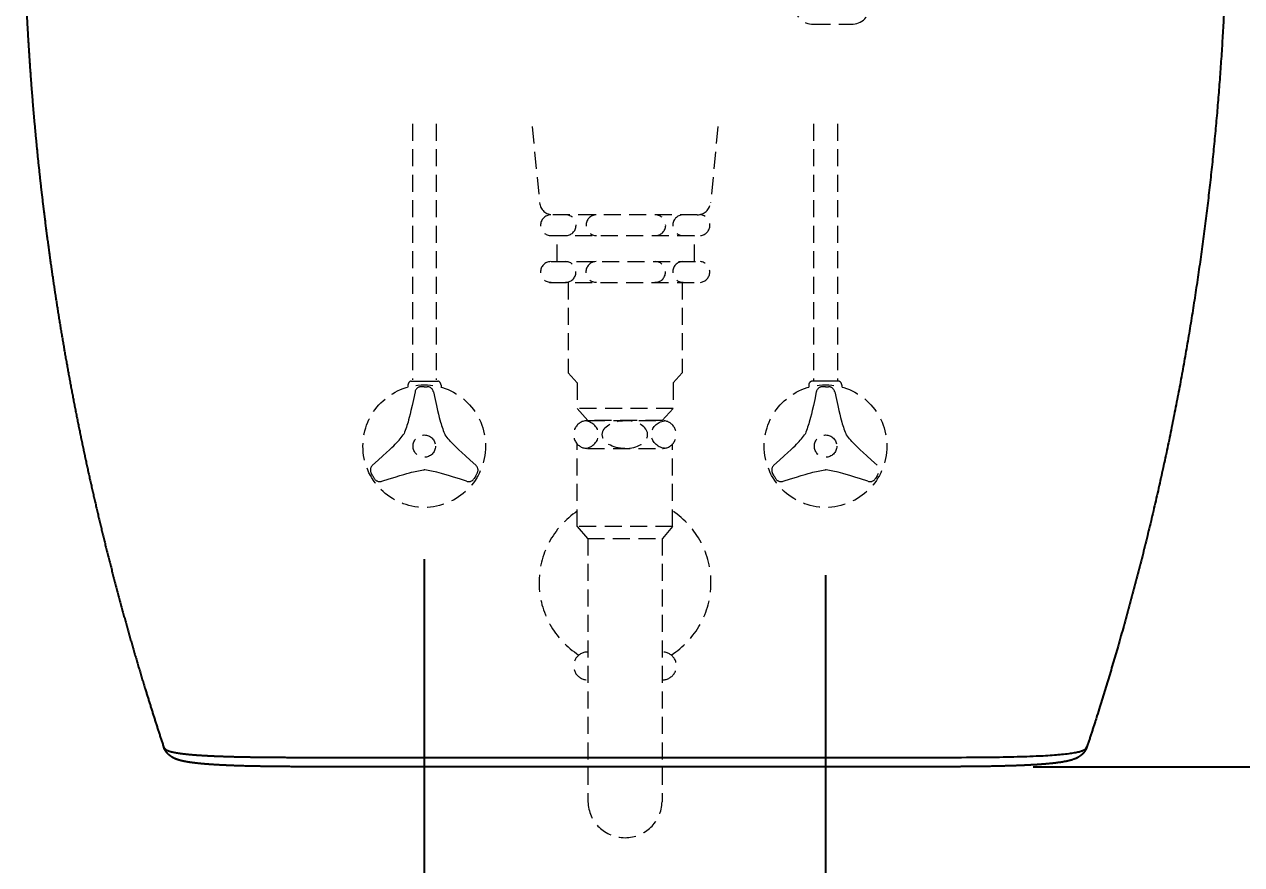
# Model space of a CAD drawing. Extents: x 66660 to 69085, y 58077 to 61507.
# Drawn here: x 67251.1 to 67706, y 59275.8 to 59589.9 of the extents above; entities that cross this region are included whole.
import ezdxf

# ---------------------------------------------------------------- set-up
doc = ezdxf.new("R2010")
doc.units = 0
doc.header["$MEASUREMENT"] = 0
doc.linetypes.add('HIDDEN', pattern=[9.525, 6.35, -3.175])
doc.layers.get('Defpoints').update_dxf_attribs({"linetype": 'CONTINUOUS'})
for name, color, linetype in [('5', 7, 'CONTINUOUS'), ('9', 7, 'CONTINUOUS'), ('Dim', 4, 'CONTINUOUS')]:
    doc.layers.add(name, color=color, linetype=linetype)
doc.layers.add('HID', color=252, linetype='HIDDEN', lineweight=15)
doc.styles.get("Standard").update_dxf_attribs({"font": 'txt.shx', "bigfont": 'ghs.shx'})
doc.dimstyles.get("Standard").update_dxf_attribs({"dimtxt": 0.18, "dimasz": 0.18, "dimexe": 0.18, "dimexo": 0.0625, "dimgap": 0.09, "dimtad": 0, "dimtih": 1, "dimtoh": 1, "dimdec": 4, "dimzin": 0, "dimdsep": 46, "dimtxsty": 'Standard', "dimcen": 0.09, "dimadec": 0, "dimazin": 0, "dimtfac": 1, "dimtdec": 4, "dimtofl": 0, "dimtmove": 0, "dimatfit": 0, "dimfxl": 0, "dimtolj": 1, "dimtzin": 0, "dimarcsym": 0})

# ---------------------------------------------------------------- blocks, each defined once
blk = doc.blocks.new('*D31')
at = {"layer": 'Defpoints', "color": 0}
for p in [(67668.03, 59677.01, 0), (67668.03, 58916.75, 0), (67908.35, 58916.75)]:
    blk.add_point(p, dxfattribs=at)
at = {"layer": 'Dim', "color": 0, "lineweight": -2}
for p, q in [((67678.03, 59677.01), (67937.15, 59677.01)), ((67908.35, 59648.21), (67908.35, 59320.88)), ((67908.35, 58945.55), (67908.35, 59272.88)), ((67678.03, 58916.75), (67937.15, 58916.75))]:
    blk.add_line(p, q, dxfattribs=at)
at = {"layer": 'Dim', "color": 0}
for points in [[(67903.55, 59648.21), (67913.15, 59648.21), (67908.35, 59677.01)], [(67903.55, 58945.55), (67913.15, 58945.55), (67908.35, 58916.75)]]:
    blk.add_solid(points, dxfattribs=at)
at = {"layer": 'Dim', "color": 0, "insert": (67908.35, 59296.88), "char_height": 28.8, "attachment_point": 5}
blk.add_mtext('\\A1;760', dxfattribs=at)
blk = doc.blocks.new('*D32')
at = {"layer": 'Defpoints', "color": 0}
for p in [(67618.12, 59677.01, 0), (67618.12, 59312.41), (67801.35, 59312.41)]:
    blk.add_point(p, dxfattribs=at)
at = {"layer": 'Dim', "color": 0, "lineweight": -2}
for p, q in [((67628.12, 59677.01), (67830.15, 59677.01)), ((67801.35, 59648.21), (67801.35, 59518.71)), ((67801.35, 59341.21), (67801.35, 59470.71)), ((67628.12, 59312.41), (67830.15, 59312.41))]:
    blk.add_line(p, q, dxfattribs=at)
at = {"layer": 'Dim', "color": 0}
for points in [[(67796.55, 59648.21), (67806.15, 59648.21), (67801.35, 59677.01)], [(67796.55, 59341.21), (67806.15, 59341.21), (67801.35, 59312.41)]]:
    blk.add_solid(points, dxfattribs=at)
at = {"layer": 'Dim', "color": 0, "insert": (67801.35, 59494.71), "char_height": 28.8, "attachment_point": 5}
blk.add_mtext('\\A1;365', dxfattribs=at)
blk = doc.blocks.new('*D33')
at = {"layer": 'Defpoints', "color": 0}
for p in [(67400.52, 59400.01, 0), (67550.5, 59393.98, 0), (67550.5, 59203.49)]:
    blk.add_point(p, dxfattribs=at)
at = {"layer": 'Dim', "color": 0, "lineweight": -2}
for p, q in [((67400.52, 59390.01), (67400.52, 59174.69)), ((67550.5, 59383.98), (67550.5, 59174.69)), ((67429.32, 59203.49), (67434.72, 59203.49)), ((67521.7, 59203.49), (67516.32, 59203.49))]:
    blk.add_line(p, q, dxfattribs=at)
at = {"layer": 'Dim', "color": 0}
for points in [[(67429.32, 59208.29), (67429.32, 59198.69), (67400.52, 59203.49)], [(67521.7, 59208.29), (67521.7, 59198.69), (67550.5, 59203.49)]]:
    blk.add_solid(points, dxfattribs=at)
at = {"layer": 'Dim', "color": 0, "insert": (67475.52, 59203.49), "char_height": 28.8, "attachment_point": 5}
blk.add_mtext('\\A1;150', dxfattribs=at)

msp = doc.modelspace()

# ---------------------------------------------------------------- linework, layer by layer
at = {"layer": '5', "color": 0, "linetype": 'Continuous'}
for points, weights, degree, knots in [([(67700.7, 59672.42, 0), (67700.74, 59659.46, 0), (67700.66, 59631.06, 0), (67700.23, 59615.62, 0), (67699.77, 59600.18, 0), (67697.92, 59569.32, 0), (67695.17, 59538.5, 0), (67691.5, 59507.78, 0), (67686.93, 59477.21, 0), (67681.46, 59446.78, 0), (67675.09, 59416.52, 0), (67667.83, 59386.46, 0), (67659.67, 59356.62, 0), (67651.8, 59330.82, 0), (67648.21, 59319.9, 0)], [1, 0.999996334671, 0.999921380797, 1, 0.999881919244, 0.999892990397, 0.999890015836, 0.999890773399, 0.999890843706, 0.999890744592, 0.999890976242, 0.999890630421, 0.9998912081, 0.999939583484, 1], 2, [0, 0, 0, 0.072374, 0.15863, 0.15863, 0.244886, 0.331272, 0.417695, 0.504018, 0.590345, 0.676679, 0.763021, 0.849371, 0.935789, 1, 1, 1]), ([(67313.01, 59314.05, 0), (67312.04, 59314.19, 0), (67311.08, 59314.37, 0), (67310.13, 59314.58, 0), (67309.28, 59314.77, 0), (67308.44, 59315.03, 0), (67307.63, 59315.35, 0), (67306.76, 59315.69, 0), (67305.95, 59316.16, 0), (67305.23, 59316.76, 0), (67304.45, 59317.41, 0), (67303.83, 59318.21, 0), (67303.39, 59319.13, 0), (67303.31, 59319.32, 0), (67303.23, 59319.5, 0), (67303.16, 59319.69, 0)], [0.999987403361, 0.999467500842, 0.999471699722, 1, 0.997927003438, 0.997927003438, 1, 0.99161155369, 0.99161155369, 1, 0.984260280388, 0.984260280388, 1, 0.999368764085, 0.999368764085, 1], 3, [0, 0, 0, 0, 0.244264, 0.244264, 0.244264, 0.463213, 0.463213, 0.463213, 0.696466, 0.696466, 0.696466, 0.949446, 0.949446, 0.949446, 1, 1, 1, 1]), ([(67648.14, 59319.71, 0), (67648.09, 59319.56, 0), (67648.02, 59319.4, 0), (67647.95, 59319.25, 0), (67647.56, 59318.36, 0), (67646.96, 59317.53, 0), (67645.38, 59316.16, 0), (67644.56, 59315.72, 0), (67643.72, 59315.37, 0), (67642.89, 59315.04, 0), (67642.03, 59314.78, 0), (67641.16, 59314.58, 0), (67640.2, 59314.37, 0), (67639.24, 59314.19, 0), (67638.27, 59314.05, 0), (67635.78, 59313.7, 0), (67633.29, 59313.44, 0), (67630.79, 59313.28, 0), (67627.48, 59313.05, 0), (67624.17, 59312.89, 0), (67620.86, 59312.78, 0), (67616.7, 59312.65, 0), (67612.54, 59312.56, 0), (67602.53, 59312.44, 0), (67596.68, 59312.41, 0), (67590.84, 59312.41, 0)], [1, 0.999573052852, 0.999573052852, 1, 1, 1, 1, 1, 1, 0.99779254604, 0.99779254604, 1, 0.999474889515, 0.999474889515, 1, 0.99951675696, 0.99951675696, 1, 0.999885354738, 0.999885354738, 1, 0.999965045904, 0.999965045904, 0.999986396962, 0.999986396962, 1], 3, [0, 0, 0, 0, 0.006478, 0.006478, 0.006478, 0.162996, 0.162996, 0.311628, 0.311628, 0.311628, 0.346399, 0.346399, 0.346399, 0.384539, 0.384539, 0.384539, 0.481998, 0.481998, 0.481998, 0.610837, 0.610837, 0.610837, 0.772692, 0.772692, 1, 1, 1, 1]), ([(67360.46, 59312.41, 0), (67354.66, 59312.41, 0), (67348.86, 59312.44, 0), (67343.06, 59312.51, 0), (67333.94, 59312.62, 0), (67326.43, 59312.86, 0), (67320.6, 59313.27, 0), (67319.23, 59313.36, 0), (67317.87, 59313.48, 0), (67315.35, 59313.73, 0), (67314.2, 59313.88, 0), (67313.06, 59314.04, 0)], [1, 0.999987934767, 0.999987934767, 1, 1, 1, 1, 0.999919824348, 0.999919824348, 0.99982185571, 0.99982051809, 0.99999598714], 3, [0, 0, 0, 0, 0.24881, 0.24881, 0.24881, 0.891566, 0.891566, 0.891566, 0.950283, 0.950283, 1, 1, 1, 1])]:
    msp.add_rational_spline(points, weights, degree=degree, knots=knots, dxfattribs=at)
for points, weights in [([(67251.07, 59615.62, 0), (67251.52, 59600.18, 0), (67252.45, 59584.76, 0)], [1, 0.999881918557, 1]), ([(67252.45, 59584.76, 0), (67253.38, 59569.32, 0), (67254.75, 59553.91, 0)], [1, 0.999892989875, 1]), ([(67254.75, 59553.91, 0), (67256.13, 59538.5, 0), (67257.96, 59523.13, 0)], [1, 0.999890015403, 1]), ([(67257.96, 59523.13, 0), (67259.8, 59507.78, 0), (67262.08, 59492.5, 0)], [1, 0.999890773019, 1]), ([(67262.08, 59492.5, 0), (67264.37, 59477.21, 0), (67267.1, 59461.99, 0)], [1, 0.999890843367, 1]), ([(67267.1, 59461.99, 0), (67269.84, 59446.78, 0), (67273.02, 59431.65, 0)], [1, 0.999890744305, 1]), ([(67273.02, 59431.65, 0), (67276.21, 59416.52, 0), (67279.84, 59401.49, 0)], [1, 0.999890976022, 1]), ([(67279.84, 59401.49, 0), (67283.47, 59386.46, 0), (67287.54, 59371.55, 0)], [1, 0.999890630224, 1]), ([(67287.54, 59371.55, 0), (67291.62, 59356.62, 0), (67296.14, 59341.82, 0)], [1, 0.999891208165, 1]), ([(67296.14, 59341.82, 0), (67299.5, 59330.8, 0), (67303.1, 59319.86, 0)], [1, 0.999939341376, 1]), ([(67313.06, 59314.04, 0), (67313.03, 59314.05, 0), (67313.01, 59314.05, 0)], [1, 0.999999505571, 1])]:
    msp.add_rational_spline(points, weights, degree=2, dxfattribs=at)
msp.add_open_spline([(67590.84, 59312.41, 0), (67475.65, 59312.41, 0), (67360.46, 59312.41, 0)], degree=2, dxfattribs=at)
at = {"layer": '9', "color": 0, "linetype": 'Continuous'}
for points, weights, knots in [([(67303.09, 59319.9, 0), (67303.11, 59319.83, 0), (67303.14, 59319.76, 0), (67303.17, 59319.69, 0), (67303.29, 59319.43, 0), (67303.47, 59319.2, 0), (67303.7, 59319.02, 0), (67304.03, 59318.77, 0), (67304.39, 59318.56, 0), (67304.79, 59318.42, 0), (67305.37, 59318.2, 0), (67305.97, 59318.03, 0), (67306.59, 59317.9, 0), (67307.44, 59317.72, 0), (67308.3, 59317.57, 0), (67309.16, 59317.45, 0), (67310.27, 59317.29, 0), (67311.38, 59317.16, 0), (67313.84, 59316.93, 0), (67315.18, 59316.82, 0), (67316.53, 59316.73, 0), (67322.35, 59316.34, 0), (67330.03, 59316.12, 0), (67339.33, 59316, 0), (67345.27, 59315.94, 0), (67351.21, 59315.91, 0), (67357.16, 59315.91, 0)], [0.999999999967, 0.999999999967, 0.999999999967, 0.999999999967, 0.982945897176, 0.982945897176, 0.999999999967, 0.991865655523, 0.991865655523, 0.999999999967, 0.998088242793, 0.998088242793, 0.999999999967, 0.999519475798, 0.999519475798, 0.999999999967, 0.999833130859, 0.999833130859, 0.999926418047, 0.999926418047, 0.999999999967, 0.999999999967, 0.999999999967, 0.999999999967, 0.999990077652, 0.999990077652, 0.999999999967], [0, 0, 0, 0, 0.042153, 0.042153, 0.042153, 0.052925, 0.052925, 0.052925, 0.068507, 0.068507, 0.068507, 0.091996, 0.091996, 0.091996, 0.124728, 0.124728, 0.124728, 0.166699, 0.166699, 0.217457, 0.217457, 0.217457, 0.776797, 0.776797, 0.776797, 1, 1, 1, 1]), ([(67357.16, 59315.91, 0), (67365.07, 59315.91, 0), (67373.71, 59315.9, 0), (67396.66, 59315.88, 0), (67411.67, 59315.87, 0), (67427.34, 59315.85, 0), (67443.45, 59315.84, 0), (67459.55, 59315.83, 0), (67491.75, 59315.83, 0), (67507.86, 59315.84, 0), (67523.96, 59315.85, 0), (67539.64, 59315.87, 0), (67554.65, 59315.88, 0), (67577.59, 59315.9, 0), (67586.23, 59315.91, 0), (67594.14, 59315.91, 0)], [1, 0.999999999983, 0.999999999967, 0.99999999995, 0.999999999951, 0.999999999951, 0.999999941137, 0.999999941137, 0.999999941122, 0.999999941122, 0.999999999951, 0.999999999951, 0.99999999995, 0.999999999967, 0.999999999983, 1], [0, 0, 0, 0, 0.124997, 0.124997, 0.311254, 0.311254, 0.311254, 0.499998, 0.499998, 0.688779, 0.688779, 0.688779, 0.875052, 0.875052, 1, 1, 1, 1])]:
    msp.add_rational_spline(points, weights, degree=3, knots=knots, dxfattribs=at)
msp.add_open_spline([(67594.14, 59315.91, 0), (67598.93, 59315.91, 0), (67607.46, 59315.94, 0), (67619.16, 59316.09, 0), (67628.36, 59316.36, 0), (67635.62, 59316.75, 0), (67640.42, 59317.19, 0), (67643.46, 59317.64, 0), (67645.13, 59317.98, 0), (67646.39, 59318.35, 0), (67647.3, 59318.77, 0), (67647.92, 59319.28, 0), (67648.14, 59319.7, 0), (67648.21, 59319.9, 0)], degree=3, knots=[0, 0, 0, 0, 0.261861, 0.466618, 0.639523, 0.765302, 0.86402, 0.902587, 0.933494, 0.957007, 0.974515, 0.988169, 1, 1, 1, 1], dxfattribs=at)
at = {"layer": 'HID'}
for p, q in [((67545.95, 59589.93, 0), (67560.12, 59589.93, 0)), ((67396.07, 59552.75, 0), (67396.07, 59457.02, 0)), ((67404.96, 59552.75, 0), (67404.96, 59457.02, 0)), ((67546.05, 59552.75, 0), (67546.05, 59456.6, 0)), ((67554.94, 59552.75, 0), (67554.94, 59456.6, 0)), ((67440.83, 59551.75, 0), (67443.63, 59523.22, 0)), ((67510.3, 59551.75, 0), (67507.5, 59523.22, 0)), ((67502.53, 59518.71, 0), (67448.6, 59518.71, 0)), ((67447.43, 59510.96, 0), (67503.77, 59510.96, 0)), ((67450.2, 59501.23, 0), (67450.2, 59510.96, 0)), ((67501.54, 59501.23, 0), (67501.54, 59510.96, 0)), ((67447.96, 59501.23, 0), (67502.95, 59501.23, 0)), ((67447.39, 59493.48, 0), (67503.73, 59493.48, 0)), ((67454.27, 59493.48, 0), (67454.27, 59459.61, 0)), ((67496.86, 59493.48, 0), (67496.86, 59459.61, 0)), ((67454.27, 59459.61, 0), (67457.62, 59455.89, 0)), ((67496.86, 59459.61, 0), (67493.51, 59455.89, 0)), ((67394.43, 59455.05, 0), (67394.43, 59454.34, 0)), ((67395.67, 59456.6, 0), (67397.37, 59456.6, 0)), ((67397.37, 59456.6, 0), (67403.76, 59456.6, 0)), ((67400.52, 59454.47, 0), (67399.42, 59454.47, 0)), ((67400.52, 59454.47, 0), (67401.61, 59454.47, 0)), ((67403.76, 59456.6, 0), (67405.56, 59456.6, 0)), ((67406.8, 59455.05, 0), (67406.8, 59454.29, 0)), ((67457.62, 59455.89, 0), (67457.62, 59446.27, 0)), ((67493.51, 59455.89, 0), (67493.51, 59446.27, 0)), ((67544.21, 59455.05, 0), (67544.21, 59454.29, 0)), ((67547.25, 59456.6, 0), (67545.45, 59456.6, 0)), ((67553.64, 59456.6, 0), (67547.25, 59456.6, 0)), ((67550.5, 59454.47, 0), (67549.4, 59454.47, 0)), ((67550.5, 59454.47, 0), (67551.59, 59454.47, 0)), ((67555.34, 59456.6, 0), (67553.64, 59456.6, 0)), ((67556.58, 59455.05, 0), (67556.58, 59454.34, 0)), ((67493.51, 59446.27, 0), (67457.62, 59446.27, 0)), ((67457.62, 59446.27, 0), (67461.71, 59441.8, 0)), ((67493.51, 59446.27, 0), (67489.41, 59441.8, 0)), ((67489.56, 59441.8, 0), (67461.53, 59441.8, 0)), ((67461.71, 59441.8, 0), (67489.41, 59441.8, 0)), ((67457.71, 59402.25, 0), (67457.71, 59433.06, 0)), ((67461.55, 59431.39, 0), (67489.56, 59431.39, 0)), ((67493.36, 59402.25, 0), (67493.36, 59433.06, 0)), ((67381.28, 59421.15, 0), (67380.73, 59422.1, 0)), ((67381.28, 59421.15, 0), (67381.83, 59420.2, 0)), ((67419.75, 59421.15, 0), (67419.21, 59420.2, 0)), ((67419.75, 59421.15, 0), (67420.3, 59422.1, 0)), ((67531.26, 59421.15, 0), (67530.71, 59422.1, 0)), ((67531.26, 59421.15, 0), (67531.81, 59420.2, 0)), ((67569.73, 59421.15, 0), (67569.18, 59420.2, 0)), ((67569.73, 59421.15, 0), (67570.28, 59422.1, 0)), ((67493.36, 59402.25, 0), (67457.73, 59402.25, 0)), ((67457.73, 59402.25, 0), (67461.57, 59397.73, 0)), ((67493.36, 59402.25, 0), (67489.52, 59397.73, 0)), ((67461.52, 59397.73, 0), (67489.52, 59397.73, 0)), ((67461.71, 59397.73, 0), (67461.71, 59299.32, 0)), ((67489.41, 59397.73, 0), (67489.41, 59299.32, 0))]:
    msp.add_line(p, q, dxfattribs=at)
at = {"layer": 'HID', "elevation": 0}
for points in [[(67397.07, 59452.53), (67396.47, 59449.75), (67395.98, 59447.47), (67395.56, 59445.63), (67395.21, 59444.16), (67394.92, 59442.98), (67394.67, 59442.04), (67394.45, 59441.26), (67394.24, 59440.57), (67394.04, 59439.92), (67393.83, 59439.29), (67393.62, 59438.67), (67393.41, 59438.08), (67393.19, 59437.49), (67392.97, 59436.92), (67392.86, 59436.67)], [(67403.96, 59452.53), (67404.56, 59449.75), (67405.06, 59447.47), (67405.47, 59445.63), (67405.82, 59444.16), (67406.11, 59442.98), (67406.36, 59442.04), (67406.58, 59441.26), (67406.79, 59440.57), (67406.99, 59439.92), (67407.2, 59439.29), (67407.41, 59438.67), (67407.62, 59438.08), (67407.84, 59437.49), (67408.06, 59436.92), (67408.17, 59436.67)], [(67547.05, 59452.53), (67546.45, 59449.75), (67545.95, 59447.47), (67545.54, 59445.63), (67545.19, 59444.16), (67544.9, 59442.98), (67544.65, 59442.04), (67544.43, 59441.26), (67544.22, 59440.57), (67544.02, 59439.92), (67543.81, 59439.29), (67543.6, 59438.67), (67543.39, 59438.08), (67543.17, 59437.49), (67542.95, 59436.92), (67542.84, 59436.67)], [(67553.94, 59452.53), (67554.54, 59449.75), (67555.04, 59447.47), (67555.45, 59445.63), (67555.8, 59444.16), (67556.09, 59442.98), (67556.34, 59442.04), (67556.56, 59441.26), (67556.77, 59440.57), (67556.97, 59439.92), (67557.18, 59439.29), (67557.39, 59438.67), (67557.6, 59438.08), (67557.82, 59437.49), (67558.04, 59436.92), (67558.15, 59436.67)], [(67381.24, 59425.1), (67383.35, 59427.01), (67385.07, 59428.58), (67386.46, 59429.86), (67387.56, 59430.9), (67388.43, 59431.74), (67389.12, 59432.43), (67389.68, 59433.01), (67390.18, 59433.53), (67390.64, 59434.04), (67391.09, 59434.53), (67391.51, 59435.02), (67391.92, 59435.5), (67392.32, 59435.98), (67392.7, 59436.46), (67392.86, 59436.67)], [(67419.79, 59425.1), (67417.68, 59427.01), (67415.96, 59428.58), (67414.57, 59429.86), (67413.47, 59430.9), (67412.6, 59431.74), (67411.91, 59432.43), (67411.35, 59433.01), (67410.85, 59433.53), (67410.39, 59434.04), (67409.95, 59434.53), (67409.52, 59435.02), (67409.11, 59435.5), (67408.71, 59435.98), (67408.33, 59436.46), (67408.17, 59436.67)], [(67531.22, 59425.1), (67533.33, 59427.01), (67535.05, 59428.58), (67536.44, 59429.86), (67537.54, 59430.9), (67538.41, 59431.74), (67539.1, 59432.43), (67539.66, 59433.01), (67540.16, 59433.53), (67540.62, 59434.04), (67541.06, 59434.53), (67541.49, 59435.02), (67541.9, 59435.5), (67542.3, 59435.98), (67542.68, 59436.46), (67542.84, 59436.67)], [(67569.77, 59425.1), (67567.66, 59427.01), (67565.94, 59428.58), (67564.55, 59429.86), (67563.45, 59430.9), (67562.58, 59431.74), (67561.89, 59432.43), (67561.33, 59433.01), (67560.83, 59433.53), (67560.37, 59434.04), (67559.93, 59434.53), (67559.5, 59435.02), (67559.09, 59435.5), (67558.69, 59435.98), (67558.31, 59436.46), (67558.15, 59436.67)], [(67384.68, 59419.14), (67387.39, 59420.01), (67389.61, 59420.72), (67391.41, 59421.28), (67392.86, 59421.71), (67394.02, 59422.05), (67394.96, 59422.3), (67395.75, 59422.5), (67396.45, 59422.67), (67397.12, 59422.81), (67397.77, 59422.95), (67398.41, 59423.08), (67399.03, 59423.19), (67399.64, 59423.3), (67400.25, 59423.39), (67400.52, 59423.42)], [(67416.35, 59419.14), (67413.64, 59420.01), (67411.42, 59420.72), (67409.62, 59421.28), (67408.17, 59421.71), (67407.01, 59422.05), (67406.07, 59422.3), (67405.28, 59422.5), (67404.58, 59422.67), (67403.91, 59422.81), (67403.26, 59422.95), (67402.62, 59423.08), (67402, 59423.19), (67401.39, 59423.3), (67400.78, 59423.39), (67400.52, 59423.42)], [(67534.66, 59419.14), (67537.37, 59420.01), (67539.59, 59420.72), (67541.39, 59421.28), (67542.84, 59421.71), (67544, 59422.05), (67544.94, 59422.3), (67545.73, 59422.5), (67546.43, 59422.67), (67547.1, 59422.81), (67547.75, 59422.95), (67548.39, 59423.08), (67549.01, 59423.19), (67549.62, 59423.3), (67550.23, 59423.39), (67550.5, 59423.42)], [(67566.33, 59419.14), (67563.62, 59420.01), (67561.4, 59420.72), (67559.6, 59421.28), (67558.15, 59421.71), (67556.99, 59422.05), (67556.05, 59422.3), (67555.26, 59422.5), (67554.56, 59422.67), (67553.89, 59422.81), (67553.24, 59422.95), (67552.6, 59423.08), (67551.98, 59423.19), (67551.37, 59423.3), (67550.76, 59423.39), (67550.5, 59423.42)]]:
    msp.add_lwpolyline(points, dxfattribs=at)
at = {"layer": 'HID'}
for centre, radius in [((67400.52, 59432.26, 0), 22.91), ((67550.5, 59432.26, 0), 22.91), ((67400.52, 59432.26, 0), 4.18), ((67550.5, 59432.26, 0), 4.18)]:
    msp.add_circle(centre, radius, dxfattribs=at)
for centre, radius, start, end in [((67545.95, 59597.01, 0), 7.08, 90, 270), ((67560.12, 59597.01, 0), 7.08, 270, 90), ((67448.6, 59523.71, 0), 5, 185.5925, 270), ((67502.53, 59523.71, 0), 5, 270, 354.4075), ((67447.87, 59514.84, 0), 3.87, 91.3418, 271.3418), ((67453.39, 59514.84, 0), 3.87, 268.6582, 88.6582), ((67464.86, 59514.84, 0), 3.87, 91.3418, 271.3418), ((67486.88, 59514.84, 0), 3.87, 268.6582, 88.6582), ((67497.28, 59514.84, 0), 3.87, 91.3418, 271.3418), ((67503.36, 59514.84, 0), 3.9, 276.0835, 84.1708), ((67447.84, 59497.36, 0), 3.87, 91.3418, 271.3418), ((67453.35, 59497.36, 0), 3.87, 268.6582, 88.6582), ((67464.82, 59497.36, 0), 3.87, 91.3418, 271.3418), ((67486.84, 59497.36, 0), 3.87, 268.6582, 88.6582), ((67497.24, 59497.36, 0), 3.87, 91.3418, 271.3418), ((67503.32, 59497.36, 0), 3.9, 276.0835, 84.1708), ((67396.03, 59455.05, 0), 1.59, 102.8417, 180), ((67399.42, 59452.08, 0), 2.39, 90, 169.1748), ((67401.61, 59452.08, 0), 2.39, 10.8252, 90), ((67405.2, 59455.05, 0), 1.59, 0, 77.1583), ((67545.81, 59455.05, 0), 1.59, 102.8417, 180), ((67549.4, 59452.08, 0), 2.39, 90, 169.1748), ((67551.59, 59452.08, 0), 2.39, 10.8252, 90), ((67554.98, 59455.05, 0), 1.59, 0, 77.1583), ((67461.52, 59436.6, 0), 5.2, 89.8734, 270.1266), ((67489.54, 59436.6, 0), 5.2, 269.8734, 90.1266), ((67382.8, 59423.3, 0), 2.39, 130.8252, 210), ((67418.23, 59423.3, 0), 2.39, 330, 49.1748), ((67532.78, 59423.3, 0), 2.39, 130.8252, 210), ((67383.9, 59421.4, 0), 2.39, 210, 289.1748), ((67417.13, 59421.4, 0), 2.39, 250.8252, 330), ((67533.88, 59421.4, 0), 2.39, 210, 289.1748), ((67567.11, 59421.4, 0), 2.39, 250.8252, 330), ((67475.56, 59381.25, 0), 32.12, 123.7676, 237.4829), ((67475.56, 59381.25, 0), 32.12, 302.5171, 56.3149), ((67461.55, 59350.1, 0), 5.2, 89.8734, 270.1266), ((67489.58, 59350.1, 0), 5.2, 269.8734, 90.1266), ((67475.56, 59299.75, 0), 13.86, 181.7965, 358.2035)]:
    msp.add_arc(centre, radius, start, end, dxfattribs=at)
for centre, major_axis, ratio, start_param, end_param in [((67459.92, 59436.6, 0), (5.74, 0), 0.905861, -1.424214, 1.424214), ((67475.53, 59436.6, 0), (-8.49, 0), 0.612939, 1.571204, 4.711035)]:
    msp.add_ellipse(centre, major_axis=major_axis, ratio=ratio, start_param=start_param, end_param=end_param, dxfattribs=at)
at = {"layer": 'HID', "extrusion": (0, 0, -1)}
for centre, major_axis, ratio, start_param, end_param in [((67475.54, 59436.6, 0), (8.49, 0), 0.612939, 1.571204, 4.711035), ((67491.14, 59436.6, 0), (-5.74, 0), 0.905861, -1.424214, 1.424214)]:
    msp.add_ellipse(centre, major_axis=major_axis, ratio=ratio, start_param=start_param, end_param=end_param, dxfattribs=at)

# ---------------------------------------------------------------- dimensions: what is measured, and where the dimension line sits
at = {"layer": 'Dim', "color": 0}
for base, p1, p2, picture, middle in [((67801.35, 59312.41, 0), (67618.12, 59677.01, 0), (67618.12, 59312.41, 0), '*D32', (67801.35, 59494.71, 0)), ((67908.35, 58916.75, 0), (67668.03, 59677.01, 0), (67668.03, 58916.75, 0), '*D31', (67908.35, 59296.88, 0))]:
    dim = msp.add_linear_dim(base=base, p1=p1, p2=p2, angle=90, dimstyle='Standard', override={"dimscale": 160, "dimgap": 0.06, "dimdec": 0, "dimatfit": 3}, dxfattribs=at)
    dim.commit()
    dim.dimension.update_dxf_attribs({"geometry": picture, "text_midpoint": middle})
dim = msp.add_linear_dim(base=(67550.5, 59203.49, 0), p1=(67400.52, 59400.01, 0), p2=(67550.5, 59393.98, 0), dimstyle='Standard', override={"dimscale": 160, "dimgap": 0.06, "dimdec": 0, "dimatfit": 3}, dxfattribs=at)
dim.commit()
dim.dimension.update_dxf_attribs({"geometry": '*D33', "text_midpoint": (67475.52, 59203.49, 0), "dimtype": 160})

doc.saveas('drawing.dxf')
